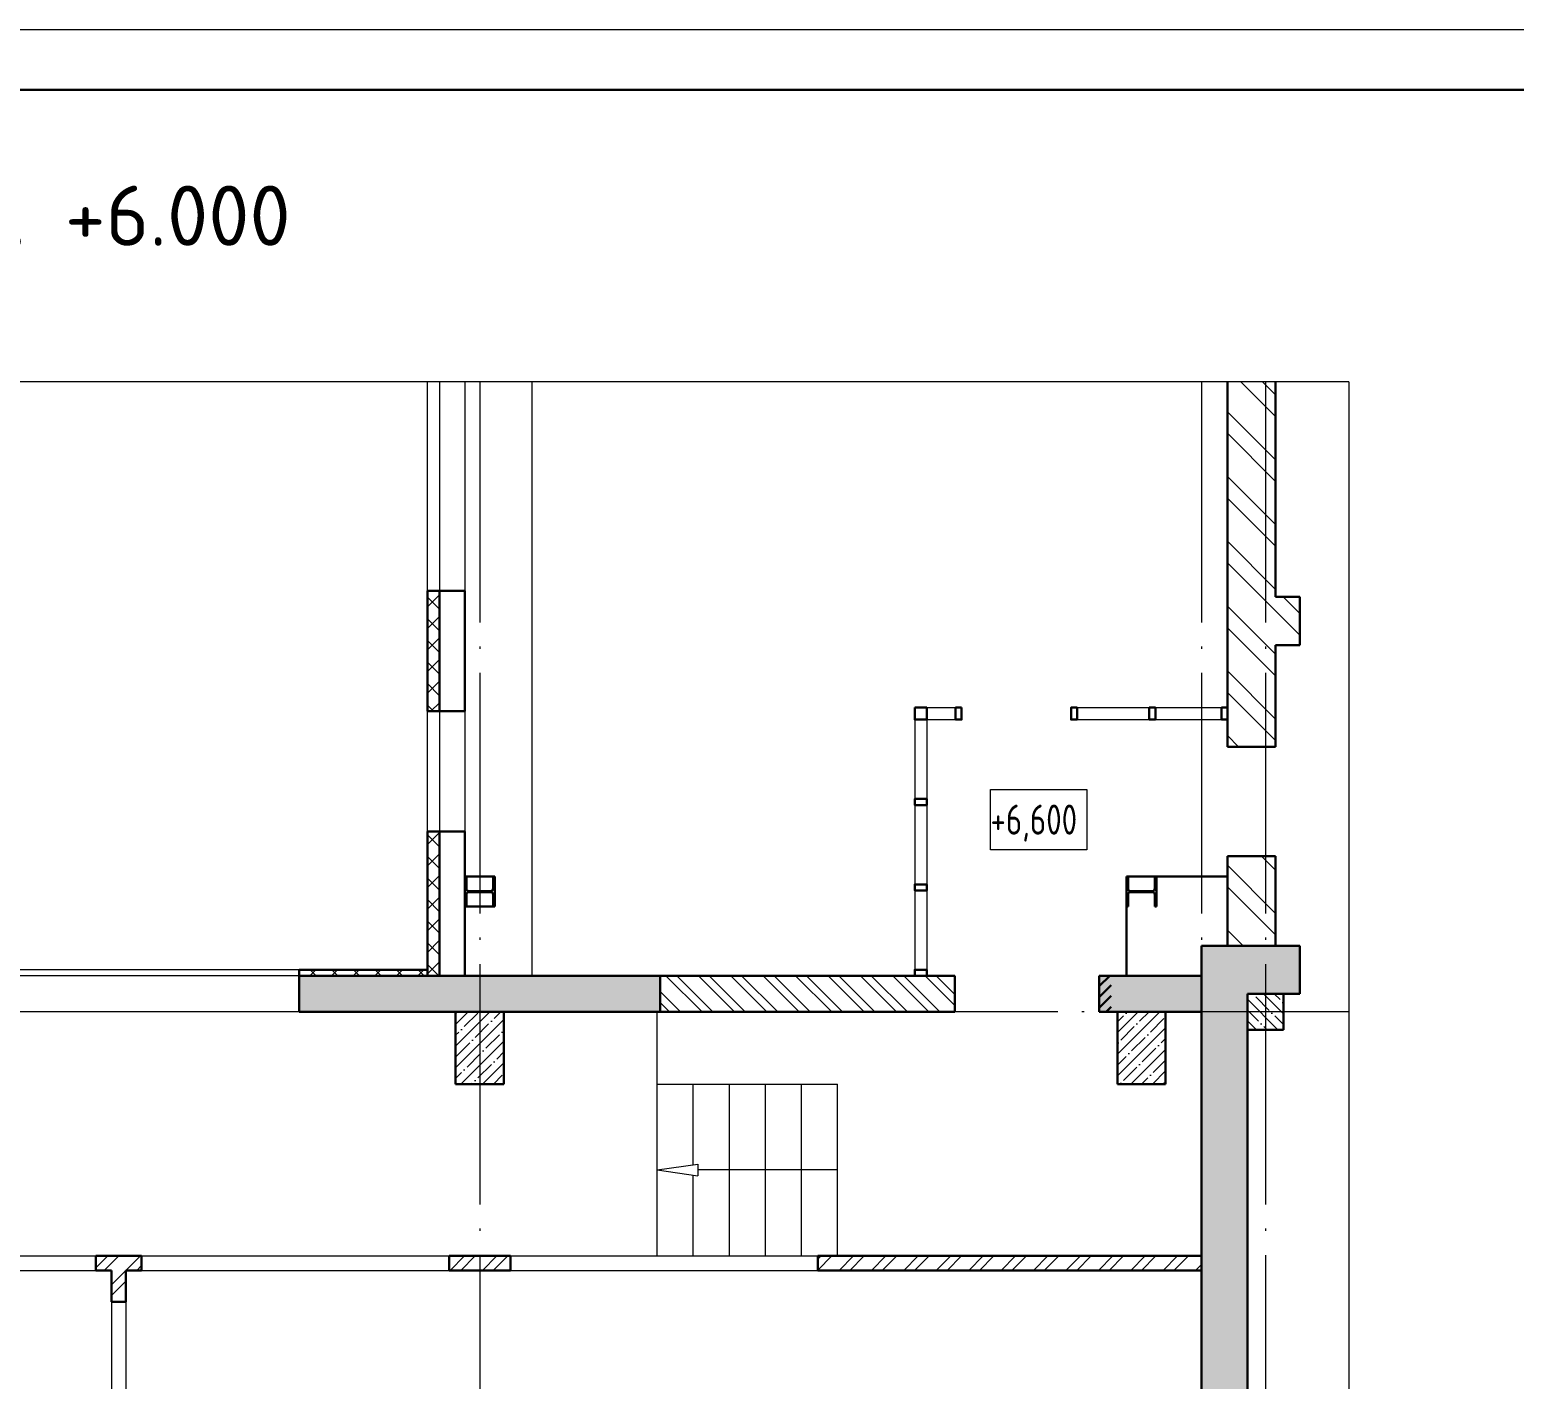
# Model space of a CAD drawing. Extents: x -965262 to 1142518, y -357520 to 71675.
# Drawn here: x 498258 to 510597, y -209261 to -198038 of the extents above; entities that cross this region are included whole.
import ezdxf

# ---------------------------------------------------------------- set-up
doc = ezdxf.new("R2010")
doc.units = 0
doc.header["$LTSCALE"] = 10
doc.linetypes.add('DOTE', pattern=[2.42, 2, -0.2, 0.02, -0.2])
doc.layers.get('0').update_dxf_attribs({"linetype": 'CONTINUOUS', "lineweight": 30})
doc.layers.add('DOTE', color=7, linetype='DOTE', lineweight=9)
doc.styles.add('GOST 2.304', font='isocpeur.ttf', dxfattribs={"width": 0.75, "height": 250})
pattern_1 = [(45, (417455.74, -221325.13), (-89.80256, 89.80256), []), (45, (417545.54, -221325.13), (-89.80256, 89.80256), [158.75, -31.75, 0, -31.75])]

msp = doc.modelspace()

# ---------------------------------------------------------------- hatches: boundary and pattern name
at = {"lineweight": 15}
h = msp.add_hatch(dxfattribs=at)
h.set_pattern_fill('ANSI37', color=256, scale=40)
h.set_pattern_definition([(45, (501602.64, -200282.76), (-89.8026, 89.8026), []), (135, (501602.64, -200282.76), (-89.8026, -89.8026), [])])
h.paths.add_polyline_path([(501663.2, -199705.1), (501563.2, -199705.1), (501563.2, -200705.1), (501663.2, -200705.1)])
h.paths.add_polyline_path([(501663.2, -199705.1), (501563.2, -199705.1), (501563.2, -200205.1), (501663.2, -200205.1)])
h.paths.add_polyline_path([(501663.2, -200205.1), (501563.2, -200205.1), (501563.2, -200705.1), (501663.2, -200705.1)])
h.paths.add_polyline_path([(501663.2, -202705.1), (501563.2, -202705.1), (501563.2, -203705.1), (501663.2, -203705.1)])
h.paths.add_polyline_path([(501663.2, -204705.1), (501563.2, -204705.1), (501563.2, -205905.1), (501663.2, -205905.1)])
h.paths.add_polyline_path([(508213.2, -199065.1), (508213.2, -199114), (508213.2, -199165.1), (508213.2, -199065.1), (508213.2, -199090.1)])
h.paths.add_polyline_path([(508213.2, -199065.1), (508213.2, -199065.7), (508213.2, -199065.1), (508213.2, -199165.1)])
h = msp.add_hatch(dxfattribs=at)
h.set_pattern_fill('ANSI32', color=256, scale=40, angle=90)
h.set_pattern_definition([(135, (520527.67, -222329.96), (-269.4077, -269.4077), []), (135, (520527.67, -222150.35), (-269.4077, -269.4077), [])])
h.paths.add_polyline_path([(508213.2, -204000.1), (508213.2, -200967.3), (508613.2, -200967.3), (508613.5, -202755.1), (508813.5, -202755.1), (508813.5, -203155.1), (508613.5, -203155.1), (508613.5, -204000.1), (508213.5, -204000.1)])
h.paths.add_polyline_path([(508613.2, -205655.1), (508213.5, -205655.1), (508213.5, -204910.1), (508613.2, -204910.1)])
h = msp.add_hatch(dxfattribs=at)
h.set_pattern_fill('ANSI35', scale=40)
h.set_pattern_definition([(45, (-2019043.7, -25113.3), (-179.605122, 179.605122), []), (45, (-2018864.1, -25113.3), (-179.605122, 179.605122), [317.5, -63.5, 0, -63.5])])
h.paths.add_polyline_path([(507998.2, -222605.1), (507998.2, -205655.1), (508813.5, -205655.1), (508813.5, -206055.1), (508378.2, -206055.1), (508378.2, -222604.9)])
h.paths.add_polyline_path([(507998.2, -224884.7), (508378.6, -224884.7), (508378.6, -223504.9), (507998.2, -223504.9)])
h.paths.add_polyline_path([(507998.2, -230755.1), (507998.2, -225784.7), (508378.2, -225784.7), (508378.2, -230355.1), (509128.2, -230355.1), (509128.2, -230755.1)])
h = msp.add_hatch(dxfattribs=at)
h.set_pattern_fill('ANSI35', scale=40)
h.set_pattern_definition([(45, (504603.43, -206035.92), (-179.6051, 179.6051), []), (45, (504783.04, -206035.92), (-179.6051, 179.6051), [317.5, -63.5, 0, -63.5])])
h.paths.add_polyline_path([(505947.3, -205905.1), (503498.4, -205905.1), (503498.4, -206205.1), (505947.3, -206205.1)])
h.paths.add_polyline_path([(479498.4, -205905.1), (476498.4, -205905.1), (476498.4, -206205.1), (479498.4, -206205.1)])
h.paths.add_polyline_path([(485498.4, -205905.1), (482498.4, -205905.1), (482498.4, -206205.1), (485498.4, -206205.1)])
h.paths.add_polyline_path([(491498.4, -205905.1), (488498.4, -205905.1), (488498.4, -206205.1), (491498.4, -206205.1)])
h.paths.add_polyline_path([(497498.4, -205905.1), (494498.4, -205905.1), (494498.4, -206205.1), (497498.4, -206205.1)])
h.paths.add_polyline_path([(505947.3, -205905.1), (500498.4, -205905.1), (500498.4, -206205.1), (505947.3, -206205.1)])
h.paths.add_polyline_path([(507998.2, -205905.1), (507147.3, -205905.1), (507147.3, -206205.1), (507998.2, -206205.1)])
h.paths.add_polyline_path([(507998.2, -230305.1), (507998.2, -230205.1), (507698.2, -230205.1), (507698.2, -230205.1), (507298.2, -230205.1), (506498.2, -230205.1), (506498.2, -230505.1), (507998.2, -230505.1)])
h.paths.add_polyline_path([(503498.2, -230205.1), (503498.2, -230555.1), (500498.2, -230555.1), (500498.2, -230205.1)])
h.paths.add_polyline_path([(497498.2, -230205.1), (496198.2, -230205.1), (496198.2, -230205.1), (495798.2, -230205.1), (494498.2, -230205.1), (494498.2, -230505.1), (497498.2, -230505.1)])
h.paths.add_polyline_path([(491498.2, -230205.1), (490198.2, -230205.1), (490198.2, -230205.1), (489798.2, -230205.1), (488498.2, -230205.1), (488498.2, -230505.1), (491498.2, -230505.1)])
h.paths.add_polyline_path([(485498.2, -230205.1), (484198.2, -230205.1), (484198.2, -230205.1), (483798.2, -230205.1), (482498.2, -230205.1), (482498.2, -230505.1), (485498.2, -230505.1)])
h.paths.add_polyline_path([(479498.2, -230205.1), (478198.2, -230205.1), (478198.2, -230205.1), (477798.2, -230205.1), (476498.2, -230205.1), (476498.2, -230505.1), (479498.2, -230505.1)])
h.paths.add_polyline_path([(473498.2, -230205.1), (472698.2, -230205.1), (472698.2, -230205.1), (472298.2, -230205.1), (471998.2, -230389), (471998.2, -230505.1), (473498.2, -230505.1)])
h.paths.add_polyline_path([(472298.2, -219855.1), (471998.2, -219855.1), (471998.2, -220780.1), (472298.2, -220780.1), (472298.2, -220780.1)])
h.paths.add_polyline_path([(472298.2, -217005.1), (471998.2, -217005.1), (471998.2, -218655.1), (472298.2, -218655.1)])
h.paths.add_polyline_path([(472298.2, -215805.1), (471948.2, -215805.1), (471948.2, -214155.1), (472298.2, -214155.1)])
h.paths.add_polyline_path([(472298.2, -211305.1), (471998.2, -211305.1), (471998.2, -212955.1), (472298.2, -212955.1)])
h.paths.add_polyline_path([(472298.2, -208455.1), (471998.2, -208455.1), (471998.2, -210105.1), (472298.2, -210105.1)])
h.paths.add_polyline_path([(471998.2, -215805.1), (471948.2, -215805.1), (471948.2, -214155.1), (471998.2, -214155.1)])
h.paths.add_polyline_path([(472298.2, -230205.1), (471998.2, -230389), (471998.2, -228704.9), (472298.2, -228704.9)])
h.paths.add_polyline_path([(471998.2, -225704.9), (471998.2, -223780.1), (472298.2, -223780.1), (472298.2, -225704.9)])
h.paths.add_polyline_path([(471998.2, -207255.1), (471998.2, -205905.1), (473498.4, -205905.1), (473498.4, -206205.1), (472298.2, -206206), (472298.2, -207255.1)])
h.paths.add_polyline_path([(500498.2, -230505.1), (503498.2, -230505.1), (503498.2, -230555.1), (500498.2, -230555.1)])
h = msp.add_hatch(dxfattribs=at)
h.set_pattern_fill('ANSI37', scale=40, angle=90)
h.set_pattern_definition([(135, (417455.74, -221325.13), (-89.80256, -89.80256), []), (225, (417455.74, -221325.13), (89.80256, -89.80256), [])])
h.paths.add_polyline_path([(501563.2, -205905.1), (501563.2, -205855.1), (500498.4, -205855.1), (500498.4, -205905.1)])
h = msp.add_hatch(dxfattribs=at)
h.set_pattern_fill('ANSI32', scale=20, angle=90)
h.set_pattern_definition([(135, (-328875.35, -311830.84), (-134.70384, -134.70384), []), (135, (-328875.35, -311741.03), (-134.70384, -134.70384), [])])
h.paths.add_polyline_path([(505947.3, -205905.1), (503498.4, -205905.1), (503498.4, -206205.1), (505947.3, -206205.1)])
h = msp.add_hatch()
h.set_pattern_fill('ANSI31', scale=20)
h.set_pattern_definition([(45, (-328875.35, -311830.84), (-44.9012806, 44.9012806), [])])
h.paths.add_polyline_path([(507147.3, -206205.1), (507147.3, -205905.1), (507247.3, -205905.1), (507247.3, -206205.1)])
h = msp.add_hatch(dxfattribs=at)
h.set_pattern_fill('ANSI35', scale=20, angle=90, style=0)
h.set_pattern_definition([(135, (417455.74, -221325.13), (-89.80256, -89.80256), []), (135, (417455.74, -221235.33), (-89.80256, -89.80256), [158.75, -31.75, 0, -31.75])])
h.paths.add_polyline_path([(508528.2, -206055.1), (508378.2, -206055.1), (508378.2, -206205.1), (508528.2, -206205.1)])
h.paths.add_polyline_path([(508528.2, -206205.1), (508378.2, -206205.1), (508378.2, -206355.1), (508528.2, -206355.1)])
h.paths.add_polyline_path([(508678.2, -206205.1), (508528.2, -206205.1), (508528.2, -206355.1), (508678.2, -206355.1)])
h.paths.add_polyline_path([(508678.2, -206055.1), (508528.2, -206055.1), (508528.2, -206205.1), (508678.2, -206205.1)])
h = msp.add_hatch(dxfattribs=at)
h.set_pattern_fill('ANSI32', scale=20)
h.set_pattern_definition([(45, (1218641.28, -223984.9), (-134.70384, 134.70384), []), (45, (1218731.08, -223984.9), (-134.70384, 134.70384), [])])
h.paths.add_polyline_path([(478198.2, -219995.1), (476797.8, -219995.1), (476797.8, -219865.1), (476677.8, -219865.1), (476677.8, -219995.1), (472298.2, -219995.1), (472298.2, -220115.1), (477948.2, -220115.1), (477948.2, -220375.1), (478198.2, -220375.1)], flags=17)
h.paths.add_polyline_path([(478198.2, -219995.1), (476798.2, -219995.1), (476798.2, -219865.1), (476678.2, -219865.1), (476678.2, -219995.1), (472298.2, -219995.1), (472298.2, -220115.1), (477948.2, -220115.1), (477948.2, -220375.1), (478198.2, -220375.1)], flags=16)
h.paths.add_polyline_path([(499188.2, -216605.1), (499058.2, -216605.1), (499058.2, -216735.1), (499188.2, -216735.1)], flags=17)
h.paths.add_polyline_path([(499188.2, -216605.1), (499058.2, -216605.1), (499058.2, -216735.1), (499188.2, -216735.1)], flags=16)
h.paths.add_polyline_path([(503518.2, -227685.1), (503398.2, -227685.1), (503398.2, -227975.1), (503518.2, -227975.1)], flags=17)
h.paths.add_polyline_path([(472698.2, -212025.1), (472698.2, -211905.1), (475247.8, -211905.2), (475247.8, -212025.1), (475117.8, -212025.1), (475117.8, -213075.1), (474997.8, -213075.1), (474997.8, -212025.1), (472698.2, -212025.1)])
h.paths.add_polyline_path([(476677.8, -212155.2), (476677.8, -212025.1), (476157.8, -212025.1), (476157.8, -211905.1), (476677.8, -211905.1), (476677.8, -208105.1), (476797.8, -208107.7), (476797.8, -208235.1), (476927.8, -208235.1), (476927.8, -208355.1), (476797.8, -208355.1), (476797.7, -212155.2), (476677.8, -212155.2)])
h.paths.add_polyline_path([(476677.8, -213075.1), (476677.8, -212695.2), (476797.8, -212695.2), (476797.8, -213075.1)])
h.paths.add_polyline_path([(476677.8, -214364.9), (476677.8, -213985.1), (476797.8, -213985.1), (476797.8, -214364.9), (476677.8, -214364.9)])
h.paths.add_polyline_path([(472298.2, -215155.1), (472298.2, -215035.2), (474997.8, -215035.2), (474997.8, -213985.1), (475117.8, -213985.1), (475117.8, -215035), (475247.8, -215035.1), (475247.8, -215155.1), (472298.2, -215155.1)])
h.paths.add_polyline_path([(476677.8, -215285.1), (476677.8, -215155.1), (476158, -215155.1), (476158, -215035.1), (476677.8, -215035.1), (476677.8, -214904.9), (476797.8, -214904.9), (476797.8, -215285.1), (476677.8, -215285.1)])
h.paths.add_polyline_path([(476547.8, -217765), (476547.8, -217385), (476797.8, -217385), (476797.8, -217765)])
h.paths.add_polyline_path([(472298.2, -220115.1), (472298.2, -219995.1), (476678.6, -219995.1), (476678.6, -219865.1), (476797.8, -219864.8), (476798.7, -219995.1), (478198.2, -219995.1), (478198.2, -220375.1), (477948.2, -220375.1), (477948.2, -220115.1), (472298.2, -220115.1)])
h.paths.add_polyline_path([(472697.8, -224105.1), (472698.2, -223985.1), (477798.2, -223985.1), (477798.2, -224105.1), (472698.2, -224105.1)])
h.paths.add_polyline_path([(477948.2, -223905.1), (477948.2, -223385.1), (478198.2, -223385.1), (478198.2, -223905.1)])
h.paths.add_polyline_path([(476677.8, -206905.1), (476677.8, -206205.1), (476797.8, -206205.1), (476797.8, -206905.1)])
h.paths.add_polyline_path([(477837.8, -208355.1), (477837.8, -208235.1), (478253.3, -208235.1), (478253.3, -208355.1)])
h.paths.add_polyline_path([(480743.3, -208355.1), (480743.3, -208235.1), (481250.7, -208235.1), (481253.2, -208355.1)])
h.paths.add_polyline_path([(483743.3, -208355.1), (483743.3, -208235.1), (484253.2, -208235.1), (484253.2, -208355.1)])
h.paths.add_polyline_path([(486743.3, -208355.1), (486743.3, -208235.1), (487253.2, -208235.1), (487253.2, -208355.1)])
h.paths.add_polyline_path([(489743.3, -208355.1), (489743.3, -208235.1), (490253.2, -208235.1), (490253.2, -208355.1)])
h.paths.add_polyline_path([(492743.3, -208355.1), (492743.3, -208235.1), (493253.2, -208235.1), (493253.2, -208355.1)])
h.paths.add_polyline_path([(495743.3, -208355.1), (495743.3, -208235.1), (496253.2, -208235.1), (496253.2, -208355.1)])
h.paths.add_polyline_path([(498808.2, -208355.1), (498808.2, -208235.1), (499188.2, -208235.1), (499188.2, -208355.1), (499058.2, -208355.1), (499058.2, -208615.1), (498938.2, -208615.1), (498938.2, -208355.1)])
h.paths.add_polyline_path([(501743.3, -208355.1), (501743.3, -208235.1), (502253.2, -208235.1), (502253.2, -208355.1)])
h.paths.add_polyline_path([(504808.2, -208355.1), (504808.2, -208235.1), (507998.2, -208235.1), (507998.2, -208355.1)])
h.paths.add_polyline_path([(498938.2, -211110.1), (498938.2, -210730.1), (499188.2, -210730.1), (499188.2, -211110.1)])
h.paths.add_polyline_path([(498938.2, -213605.1), (498938.2, -213225.1), (499188.2, -213225.1), (499188.2, -213605.1)])
h.paths.add_polyline_path([(498938.2, -216985.1), (498938.2, -216605.1), (499188.2, -216605.1), (499188.2, -216855.1), (499058.2, -216855.1), (499058.2, -216985.1)])
h.paths.add_polyline_path([(500238.2, -216855.1), (500238.2, -216735.1), (500618.2, -216735.1), (500618.2, -216855.1)])
h.paths.add_polyline_path([(501668.2, -216855.1), (501668.2, -216735.1), (501918.2, -216735.1), (501918.2, -217905.1), (501798.2, -217905.1), (501798.2, -216855.1)])
h.paths.add_polyline_path([(502198.2, -218505.1), (502198.2, -218385.1), (507298.2, -218385.1), (507298.2, -218505.1)])
h.paths.add_polyline_path([(507698.2, -218505.1), (507698.2, -218385.1), (507998.2, -218385.1), (507998.2, -218505.1)])
h.paths.add_polyline_path([(501668.2, -221845.1), (501668.2, -221725.1), (501798.2, -221725.1), (501798.2, -220570.1), (501918.2, -220570.1), (501918.2, -221725.1), (507998.2, -221725.1), (507998.2, -221845.1)])
h.paths.add_polyline_path([(501798.2, -219660.1), (501798.2, -218505.1), (501918.2, -218505.1), (501918.2, -219660.1)])
h.paths.add_polyline_path([(498938.2, -219480.1), (498938.2, -219100.1), (499188.2, -219100.1), (499188.2, -219480.1)])
h.paths.add_polyline_path([(498938.2, -221845.1), (498938.2, -221595.1), (499058.2, -221595.1), (499058.2, -221725.1), (500758.2, -221725.1), (500758.2, -221845.1)])
h.paths.add_polyline_path([(507698.2, -224025.1), (507698.2, -223905.1), (507998.2, -223905.1), (507998.2, -224025.1), (507698.2, -224025.1)])
h.paths.add_polyline_path([(507698.2, -224505.1), (507698.2, -224385.1), (507998.2, -224385.1), (507998.2, -224505.1), (507698.2, -224505.1)])
h.paths.add_polyline_path([(503398.2, -227975.1), (503398.2, -224665.1), (506098.2, -224665.1), (506098.2, -225885.1), (507998.2, -225885.1), (507998.2, -226005.1), (505978.2, -226005.1), (505978.2, -224785.1), (503518.2, -224785.1), (503518.2, -227975.1)])
h.paths.add_polyline_path([(501417.8, -229135.1), (501417.8, -229015.1), (503398.2, -229015.1), (503398.2, -228885.1), (503518.2, -228885.1), (503518.2, -229135.1), (501417.8, -229135.1)])
h.paths.add_polyline_path([(501297.8, -230205.1), (501297.8, -229395.1), (501417.8, -229395.1), (501417.8, -230205.1)])
h.paths.add_polyline_path([(476678.6, -219995.1), (476678.2, -219995.1), (476678.2, -219865.1), (476678.6, -219865.1)], flags=16)
h.paths.add_polyline_path([(476798.7, -219995.1), (476798.2, -219995.1), (476798.2, -219865.1), (476798.7, -219865.1)], flags=16)
h.paths.add_polyline_path([(503518.2, -227685.1), (503398.2, -227685.1), (503398.2, -227675.1), (503518.2, -227675.1)], flags=17)
h = msp.add_hatch(dxfattribs=at)
h.set_pattern_fill('ANSI35', scale=20, style=0)
h.set_pattern_definition(pattern_1)
h.paths.add_polyline_path([(502198.2, -206205.1), (501798.2, -206205.1), (501798.2, -206805.1), (502198.2, -206805.1)])
h = msp.add_hatch(dxfattribs=at)
h.set_pattern_fill('ANSI35', scale=20, style=0)
h.set_pattern_definition(pattern_1)
h.paths.add_polyline_path([(507698.2, -206205.1), (507298.2, -206205.1), (507298.2, -206805.1), (507698.2, -206805.1)])

# ---------------------------------------------------------------- linework, layer by layer
at = {"color": 5, "lineweight": 15, "ltscale": 10, "extrusion": (-1.83697e-16, -1, 0)}
msp.add_line((509221.8, -200967.3, 13061.6), (490074.3, -200967.3, 13061.6), dxfattribs=at)
at = {"color": 7, "lineweight": 15}
for p, q in [((501563.2, -202705.1, 11223.1), (501563.2, -200967.3, 11223.1)), ((501663.2, -200967.3, 11223.1), (501663.2, -202705.1, 11223.1)), ((501873.2, -200967.3, 11253.1), (501873.2, -202705.1, 11253.1)), ((502433.2, -205905.1, 11253.1), (502433.2, -200967.3, 11253.1)), ((501563.2, -204705.1, 11223.1), (501563.2, -203705.1, 11223.1)), ((501663.2, -203705.1, 11223.1), (501663.2, -204705.1, 11223.1)), ((501873.2, -203705.1, 11253.1), (501873.2, -204705.1, 11253.1)), ((505713.5, -203675.1, 11223.1), (505953.5, -203675.1, 11223.1)), ((506963.5, -203675.1, 11223.1), (507563.5, -203675.1, 11223.1)), ((507613.5, -203675.1, 11223.1), (508213.5, -203675.1, 11223.1)), ((505613.5, -203775.1, 11223.1), (505613.5, -204435.1, 11223.1)), ((505713.5, -203775.1, 11223.1), (505953.5, -203775.1, 11223.1)), ((505713.5, -203775.1, 11223.1), (505713.5, -204435.1, 11223.1)), ((506963.5, -203775.1, 11223.1), (507563.5, -203775.1, 11223.1)), ((507613.5, -203775.1, 11223.1), (508213.5, -203775.1, 11223.1)), ((506243.5, -204357.3, 14512.9), (507043.5, -204357.3, 14512.9)), ((506243.5, -204857.3, 14512.9), (506243.5, -204357.3, 14512.9)), ((507043.5, -204357.3, 14512.9), (507043.5, -204857.3, 14512.9)), ((505613.5, -204485.1, 11223.1), (505613.5, -205145.1, 11223.1)), ((505713.5, -204485.1, 11223.1), (505713.5, -205145.1, 11223.1)), ((507043.5, -204857.3, 14512.9), (506243.5, -204857.3, 14512.9)), ((505613.5, -205195.1, 11223.1), (505613.5, -205855.1, 11223.1)), ((505713.5, -205195.1, 11223.1), (505713.5, -205855.1, 11223.1)), ((500498.4, -205855.1, 11223.1), (497498.4, -205855.1, 11223.1)), ((500498.4, -205905.1, 11223.1), (497498.4, -205905.1, 11223.1)), ((500498.4, -206205.1, 11223.1), (497498.4, -206205.1, 11223.1)), ((503472.8, -208235.1, 11253.1), (503472.8, -206205.1, 11223.1)), ((503472.8, -206805.1, 11253.1), (504972.8, -206805.1, 11253.1)), ((503772.8, -207476.8, 11253.1), (503772.8, -206805.1, 11253.1)), ((504072.8, -208235.1, 11253.1), (504072.8, -206805.1, 11253.1)), ((504372.8, -208235.1, 11253.1), (504372.8, -206805.1, 11253.1)), ((504672.8, -208235.1, 11253.1), (504672.8, -206805.1, 11253.1)), ((504972.8, -208235.1, 11253.1), (504972.8, -206805.1, 11253.1)), ((503472.8, -207520.1, 11253.1), (503812.1, -207471.1, 11253.1)), ((503472.8, -207520.1, 11253.1), (503812.1, -207569.1, 11253.1)), ((503812.1, -207471.1, 11253.1), (503812.1, -207569.1, 11253.1)), ((504972.8, -207520.1, 11253.1), (503812.1, -207520.1, 11253.1)), ((503772.8, -208235.1, 11253.1), (503772.8, -207563.5, 11253.1)), ((496253.2, -208235.1, 11253.1), (498808.2, -208235.1, 11253.1)), ((499188.2, -208235.1, 11253.1), (501743.3, -208235.1, 11253.1)), ((502253.2, -208235.1, 11253.1), (504808.2, -208235.1, 11253.1)), ((496253.2, -208355.1, 11253.1), (498808.2, -208355.1, 11253.1)), ((499188.2, -208355.1, 11253.1), (501743.3, -208355.1, 11253.1)), ((502253.2, -208355.1, 11253.1), (504808.2, -208355.1, 11253.1)), ((498938.2, -208615.1, 11253.1), (498938.2, -210730.1, 11253.1)), ((499058.2, -208615.1, 11253.1), (499058.2, -210730.1, 11253.1))]:
    msp.add_line(p, q, dxfattribs=at)
at = {"color": 7, "lineweight": 30}
for p, q in [((508213.2, -200967.3, 12364.5), (508213.2, -204000.1, 11253.1)), ((508613.2, -202755.1, 11253.1), (508613.2, -200967.3, 11253.1)), ((508813.5, -202755.1, 11253.1), (508613.5, -202755.1, 11253.1)), ((508813.5, -203155.1, 11253.1), (508813.5, -202755.1, 11253.1)), ((508613.5, -204000.1, 11253.1), (508613.2, -203155.1, 11253.1)), ((508813.5, -203155.1, 11253.1), (508613.5, -203155.1, 11253.1)), ((508213.5, -204000.1, 11253.1), (508613.5, -204000.1, 11253.1)), ((508213.2, -204910.1, 11253.1), (508213.2, -205655.1, 11253.1)), ((508213.5, -204910.1, 11253.1), (508613.5, -204910.1, 11253.1)), ((508613.2, -205655.1, 11253.1), (508613.2, -204910.1, 11253.1)), ((501873.2, -205080.1, 11253.1), (501873.2, -205330.1, 11253.1)), ((501887.2, -205080.1, 11253.1), (501873.2, -205080.1, 11253.1)), ((501887.2, -205180.6, 11253.1), (501887.2, -205080.1, 11253.1)), ((502089.2, -205200.6, 11253.1), (501907.2, -205200.6, 11253.1)), ((502109.2, -205080.1, 11253.1), (502109.2, -205180.6, 11253.1)), ((502123.2, -205080.1, 11253.1), (502109.2, -205080.1, 11253.1)), ((502123.2, -205330.1, 11253.1), (502123.2, -205080.1, 11253.1)), ((507373.2, -205080.1, 11253.1), (507373.2, -205330.1, 11253.1)), ((507387.2, -205080.1, 11253.1), (507373.2, -205080.1, 11253.1)), ((507387.2, -205180.6, 11253.1), (507387.2, -205080.1, 11253.1)), ((507589.2, -205200.6, 11253.1), (507407.2, -205200.6, 11253.1)), ((507609.2, -205080.1, 11253.1), (507609.2, -205180.6, 11253.1)), ((507623.2, -205080.1, 11253.1), (507609.2, -205080.1, 11253.1)), ((507623.2, -205330.1, 11253.1), (507623.2, -205080.1, 11253.1)), ((501887.2, -205330.1, 11253.1), (501887.2, -205229.6, 11253.1)), ((501907.2, -205209.6, 11253.1), (502089.2, -205209.6, 11253.1)), ((502109.2, -205229.6, 11253.1), (502109.2, -205330.1, 11253.1)), ((507387.2, -205330.1, 11253.1), (507387.2, -205229.6, 11253.1)), ((507407.2, -205209.6, 11253.1), (507589.2, -205209.6, 11253.1)), ((507609.2, -205229.6, 11253.1), (507609.2, -205330.1, 11253.1)), ((501873.2, -205330.1, 11253.1), (501887.2, -205330.1, 11253.1)), ((502109.2, -205330.1, 11253.1), (502123.2, -205330.1, 11253.1)), ((507373.2, -205330.1, 11253.1), (507387.2, -205330.1, 11253.1)), ((507609.2, -205330.1, 11253.1), (507623.2, -205330.1, 11253.1)), ((507998.2, -205655.1, 11253.1), (507998.2, -222605.1, 11253.1)), ((508813.5, -205655.1, 11253.1), (507998.2, -205655.1, 11253.1)), ((508813.5, -206055.1, 11253.1), (508813.5, -205655.1, 11253.1)), ((508378.2, -206055.1, 11253.1), (508378.2, -206355.1, 11253.1)), ((508678.2, -206055.1, 11253.1), (508378.2, -206055.1, 11253.1)), ((508378.2, -206055.1, 11253.1), (508813.5, -206055.1, 11253.1)), ((508378.2, -222604.9, 11253.1), (508378.2, -206055.1, 11253.1)), ((508678.2, -206355.1, 11253.1), (508678.2, -206055.1, 11253.1)), ((501798.2, -206205.1, 11253.1), (501798.2, -206805.1, 11253.1)), ((502198.2, -206205.1, 11253.1), (501798.2, -206205.1, 11253.1)), ((502198.2, -206805.1, 11253.1), (502198.2, -206205.1, 11253.1)), ((507298.2, -206205.1, 11253.1), (507298.2, -206805.1, 11253.1)), ((507698.2, -206205.1, 11253.1), (507298.2, -206205.1, 11253.1)), ((507698.2, -206805.1, 11253.1), (507698.2, -206205.1, 11253.1)), ((508378.2, -206355.1, 11253.1), (508678.2, -206355.1, 11253.1)), ((501798.2, -206805.1, 11253.1), (502198.2, -206805.1, 11253.1)), ((507298.2, -206805.1, 11253.1), (507698.2, -206805.1, 11253.1))]:
    msp.add_line(p, q, dxfattribs=at)
at = {"color": 5, "lineweight": 15, "ltscale": 10, "extrusion": (1, 0, 0)}
msp.add_line((509221.8, -200967.3, 13061.6), (509221.8, -214771.6, 13061.6), dxfattribs=at)
at = {"color": 7}
for p, q in [((501563.2, -202705.1, 11223.1), (501563.2, -203705.1, 11223.1)), ((501663.2, -202705.1, 11223.1), (501563.2, -202705.1, 11223.1)), ((501663.2, -203705.1, 11223.1), (501663.2, -202705.1, 11223.1)), ((501663.2, -202705.1, 11223.1), (501873.2, -202705.1, 11253.1)), ((501873.2, -203705.1, 11253.1), (501873.2, -202705.1, 11253.1)), ((501563.2, -203705.1, 11223.1), (501663.2, -203705.1, 11223.1)), ((501663.2, -203705.1, 11223.1), (501873.2, -203705.1, 11253.1)), ((501563.2, -204705.1, 11223.1), (501563.2, -205905.1, 11223.1)), ((501663.2, -204705.1, 11223.1), (501563.2, -204705.1, 11223.1)), ((501663.2, -205905.1, 11223.1), (501663.2, -204705.1, 11223.1)), ((501663.2, -204705.1, 11223.1), (501873.2, -204705.1, 11253.1)), ((501873.2, -205080.1, 11253.1), (501873.2, -204705.1, 11253.1)), ((502123.2, -205080.1, 11253.1), (501873.2, -205080.1, 11253.1)), ((502123.2, -205330.1, 11253.1), (502123.2, -205080.1, 11253.1)), ((508213.2, -205080.1, 11253.1), (507373.2, -205080.1, 11253.1)), ((507373.2, -205080.1, 11253.1), (507373.2, -205905.1, 11223.1)), ((501873.2, -205905.1, 11253.1), (501873.2, -205330.1, 11253.1)), ((501873.2, -205330.1, 11253.1), (502123.2, -205330.1, 11253.1)), ((508613.2, -205655.1, 11253.1), (508213.2, -205655.1, 11253.1)), ((500498.4, -205855.1, 11223.1), (500498.4, -206205.1, 11223.1)), ((501563.2, -205855.1, 11223.1), (500498.4, -205855.1, 11223.1)), ((505947.3, -205905.1, 11223.1), (500498.4, -205905.1, 11223.1)), ((503498.4, -206205.1, 11223.1), (503498.4, -205905.1, 11223.1)), ((505947.3, -206205.1, 11223.1), (505947.3, -205905.1, 11223.1)), ((507998.2, -205905.1, 11223.1), (507147.3, -205905.1, 11223.1)), ((507147.3, -206205.1, 11223.1), (507147.3, -205905.1, 11223.1)), ((500498.4, -206205.1, 11223.1), (505947.3, -206205.1, 11223.1)), ((507147.3, -206205.1, 11223.1), (507998.2, -206205.1, 11223.1)), ((498808.2, -208355.1, 11253.1), (498808.2, -208235.1, 11253.1)), ((498808.2, -208235.1, 11253.1), (499188.2, -208235.1, 11253.1)), ((499188.2, -208235.1, 11253.1), (499188.2, -208355.1, 11253.1)), ((501743.3, -208355.1, 11253.1), (501743.3, -208235.1, 11253.1)), ((501743.3, -208235.1, 11253.1), (502253.2, -208235.1, 11253.1)), ((502253.2, -208235.1, 11253.1), (502253.2, -208355.1, 11253.1)), ((504808.2, -208355.1, 11253.1), (504808.2, -208235.1, 11253.1)), ((504808.2, -208235.1, 11253.1), (507998.2, -208235.1, 11253.1)), ((507998.2, -208235.1, 11253.1), (507998.2, -208355.1, 11253.1)), ((498938.2, -208355.1, 11253.1), (498808.2, -208355.1, 11253.1)), ((498808.2, -208355.1, 11253.1), (498808.2, -208355.1, 11253.1)), ((498938.2, -208615.1, 11253.1), (498938.2, -208355.1, 11253.1)), ((499058.2, -208355.1, 11253.1), (499058.2, -208615.1, 11253.1)), ((499188.2, -208355.1, 11253.1), (499058.2, -208355.1, 11253.1)), ((501743.3, -208355.1, 11253.1), (501743.3, -208355.1, 11253.1)), ((502253.2, -208355.1, 11253.1), (501743.3, -208355.1, 11253.1)), ((504808.2, -208355.1, 11253.1), (504808.2, -208355.1, 11253.1)), ((507998.2, -208355.1, 11253.1), (504808.2, -208355.1, 11253.1)), ((499058.2, -208615.1, 11253.1), (498938.2, -208615.1, 11253.1))]:
    msp.add_line(p, q, dxfattribs=at)
at = {"lineweight": 15, "elevation": 9801.8}
msp.add_lwpolyline([(525617.6, -240087.8), (525617.6, -198037.8), (466167.6, -198037.8), (466167.6, -240087.8)], close=True, dxfattribs=at)
at = {"elevation": 9801.8}
msp.add_lwpolyline([(525117.6, -239587.8), (525117.6, -198537.8), (468167.6, -198537.8), (468167.6, -239587.8)], close=True, dxfattribs=at)
at = {"color": 7, "elevation": 11223.1}
for points in [[(505613.5, -203675.1), (505713.5, -203675.1), (505713.5, -203775.1), (505613.5, -203775.1)], [(506003.5, -203675.1), (506003.5, -203775.1), (505953.5, -203775.1), (505953.5, -203675.1)], [(506963.5, -203675.1), (506963.5, -203775.1), (506913.5, -203775.1), (506913.5, -203675.1)], [(507613.5, -203675.1), (507613.5, -203775.1), (507563.5, -203775.1), (507563.5, -203675.1)], [(508213.4, -203675.1), (508213.4, -203775.1), (508163.4, -203775.1), (508163.4, -203675.1)], [(505713.5, -204485.1), (505613.5, -204485.1), (505613.5, -204435.1), (505713.5, -204435.1)], [(505713.5, -205195.1), (505613.5, -205195.1), (505613.5, -205145.1), (505713.5, -205145.1)], [(505713.5, -205905.1), (505613.5, -205905.1), (505613.5, -205855.1), (505713.5, -205855.1)]]:
    msp.add_lwpolyline(points, close=True, dxfattribs=at)
at = {"color": 7, "lineweight": 30}
for centre, start, end in [((501907.2, -205180.6, 11253.1), 180, 270), ((502089.2, -205180.6, 11253.1), 270, 0), ((507407.2, -205180.6, 11253.1), 180, 270), ((507589.2, -205180.6, 11253.1), 270, 0), ((501907.2, -205229.6, 11253.1), 90, 180), ((502089.2, -205229.6, 11253.1), 0, 90), ((507407.2, -205229.6, 11253.1), 90, 180), ((507589.2, -205229.6, 11253.1), 0, 90)]:
    msp.add_arc(centre, 20, start, end, dxfattribs=at)
at = {"layer": 'DOTE', "color": 7, "ltscale": 100, "extrusion": (0, -1, 0)}
for p, q in [((501998.2, -200967.3, 9801.8), (501998.2, -232155.4, 9801.8)), ((507998.2, -200967.3, 9801.8), (507998.2, -231955.4, 9801.8)), ((508528.2, -200967.3, 9801.8), (508528.2, -231955.4, 9801.8))]:
    msp.add_line(p, q, dxfattribs=at)
at = {"layer": 'DOTE', "color": 7, "ltscale": 100}
msp.add_line((509221.8, -206205.1, 9801.8), (470250, -206205.1, 9801.8), dxfattribs=at)

# ---------------------------------------------------------------- texts
at = {"color": 7, "lineweight": 0, "style": 'GOST 2.304', "width": 0.75}
msp.add_text('+6,600', height=250, dxfattribs=at).set_placement((506243.1, -204731.3, 14512.9))
at = {"ltscale": 10, "insert": (489845.6, -199652.1, 13061.6), "char_height": 350, "width": 28643.798, "attachment_point": 5, "style": 'GOST 2.304'}
msp.add_mtext('{\\H1.4286x;\\W1;План привязки канализационных трапов и лотков на отм. +6.000} ', dxfattribs=at)

doc.saveas('drawing.dxf')
